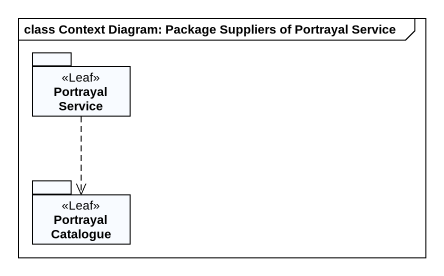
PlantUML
@startuml
mainframe class Context Diagram: Package Suppliers of Portrayal Service
package "Portrayal Service" as Portrayal_Service <<Leaf>> {
}
package "Portrayal Catalogue" as Portrayal_Catalogue <<Leaf>> {
}
Portrayal_Service ..> Portrayal_Catalogue
@enduml
